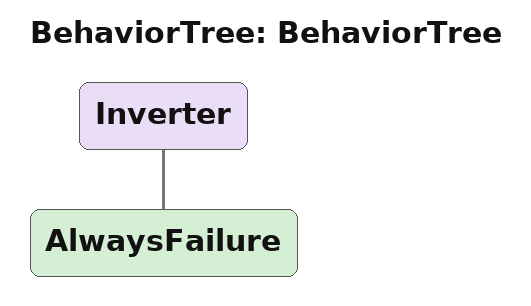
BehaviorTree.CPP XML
<root main_tree_to_execute="BehaviorTree">
    <BehaviorTree ID="BehaviorTree">
        <Inverter>
            <AlwaysFailure/>
        </Inverter>
    </BehaviorTree>
</root>
